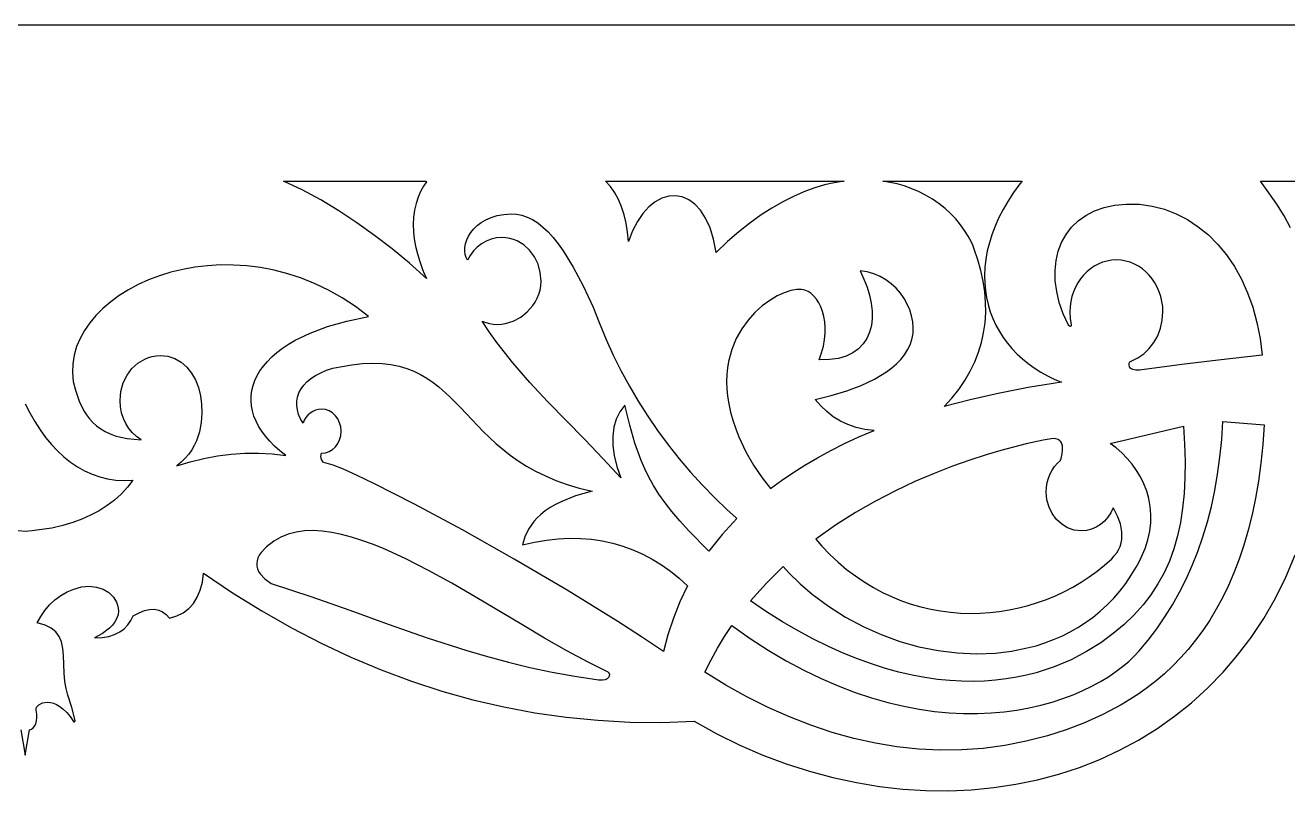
# Model space of a CAD drawing. Header units: millimetres. Extents: x 1485 to 1655, y 1435 to 1477.
# Drawn here: x 1569.67 to 1615.28, y 1449.11 to 1476.77 of the extents above; entities that cross this region are included whole.
import ezdxf

# ---------------------------------------------------------------- set-up
doc = ezdxf.new("R2010")
doc.units = ezdxf.units.MM
doc.header["$MEASUREMENT"] = 0

msp = doc.modelspace()

# ---------------------------------------------------------------- linework, layer by layer
for points in [[(1654.666, 1476.766), (1569.666, 1476.766), (1484.666, 1476.766)], [(1590.637, 1471.137), (1599.25, 1471.137), (1598.897, 1471.077), (1598.546, 1470.996), (1598.2, 1470.894), (1597.859, 1470.772), (1597.444, 1470.594), (1597.037, 1470.391), (1596.641, 1470.163), (1596.255, 1469.914), (1595.847, 1469.62), (1595.451, 1469.304), (1595.045, 1468.948), (1594.636, 1468.556), (1594.54, 1469.034), (1594.411, 1469.447), (1594.251, 1469.795), (1594.066, 1470.08), (1593.861, 1470.302), (1593.638, 1470.463), (1593.403, 1470.564), (1593.161, 1470.605), (1592.915, 1470.589), (1592.669, 1470.517), (1592.429, 1470.388), (1592.199, 1470.205), (1591.982, 1469.969), (1591.784, 1469.681), (1591.609, 1469.341), (1591.461, 1468.952), (1591.43, 1469.294), (1591.378, 1469.617), (1591.306, 1469.92), (1591.213, 1470.204), (1591.1, 1470.467), (1590.966, 1470.71), (1590.811, 1470.934), (1590.636, 1471.137)], [(1600.655, 1471.137), (1605.682, 1471.137), (1605.599, 1471.031), (1605.375, 1470.722), (1605.167, 1470.4), (1605.001, 1470.114), (1604.848, 1469.818), (1604.711, 1469.512), (1604.592, 1469.198), (1604.502, 1468.908), (1604.428, 1468.613), (1604.374, 1468.314), (1604.339, 1468.01), (1604.327, 1467.727), (1604.333, 1467.444), (1604.357, 1467.187), (1604.397, 1466.933), (1604.457, 1466.671), (1604.534, 1466.415), (1604.629, 1466.167), (1604.739, 1465.928), (1604.865, 1465.7), (1605.004, 1465.483), (1605.156, 1465.277), (1605.319, 1465.082), (1605.504, 1464.888), (1605.699, 1464.708), (1605.904, 1464.541), (1606.116, 1464.388), (1606.356, 1464.235), (1606.603, 1464.098), (1606.848, 1463.979), (1607.103, 1463.872), (1605.908, 1463.673), (1604.818, 1463.46), (1603.812, 1463.232), (1602.872, 1462.986), (1603.151, 1463.295), (1603.4, 1463.611), (1603.621, 1463.936), (1603.812, 1464.267), (1603.975, 1464.605), (1604.109, 1464.95), (1604.216, 1465.301), (1604.294, 1465.658), (1604.345, 1466.02), (1604.369, 1466.387), (1604.366, 1466.759), (1604.336, 1467.136), (1604.28, 1467.516), (1604.197, 1467.901), (1604.089, 1468.289), (1603.956, 1468.681), (1603.9, 1468.818), (1603.851, 1468.928), (1603.739, 1469.143), (1603.608, 1469.356), (1603.463, 1469.558), (1603.288, 1469.768), (1603.099, 1469.965), (1602.899, 1470.146), (1602.689, 1470.313), (1602.447, 1470.48), (1602.196, 1470.629), (1601.937, 1470.76), (1601.671, 1470.873), (1601.422, 1470.961), (1601.169, 1471.034), (1600.655, 1471.137)], [(1615.382, 1469.452), (1615.148, 1469.875), (1614.889, 1470.297), (1614.605, 1470.717), (1614.294, 1471.137), (1616.422, 1471.137)], [(1607.356, 1465.93), (1607.169, 1466.342), (1607.029, 1466.749), (1606.934, 1467.147), (1606.884, 1467.534), (1606.877, 1467.907), (1606.914, 1468.263), (1606.992, 1468.6), (1607.112, 1468.915), (1607.272, 1469.205), (1607.471, 1469.467), (1607.709, 1469.699), (1607.985, 1469.898), (1608.298, 1470.06), (1608.646, 1470.184), (1609.029, 1470.267), (1609.447, 1470.306), (1609.921, 1470.296), (1610.382, 1470.233), (1610.827, 1470.119), (1611.255, 1469.955), (1611.664, 1469.745), (1612.052, 1469.488), (1612.417, 1469.188), (1612.757, 1468.847), (1613.07, 1468.466), (1613.354, 1468.046), (1613.609, 1467.591), (1613.831, 1467.101), (1614.018, 1466.58), (1614.17, 1466.028), (1614.283, 1465.448), (1614.357, 1464.841), (1612.775, 1464.665), (1611.456, 1464.506), (1609.932, 1464.306), (1609.792, 1464.301), (1609.688, 1464.325), (1609.615, 1464.37), (1609.571, 1464.428), (1609.552, 1464.491), (1609.557, 1464.551), (1609.582, 1464.6), (1609.623, 1464.63), (1609.864, 1464.744), (1610.085, 1464.896), (1610.281, 1465.084), (1610.449, 1465.302), (1610.585, 1465.548), (1610.687, 1465.817), (1610.751, 1466.106), (1610.773, 1466.41), (1610.764, 1466.601), (1610.739, 1466.788), (1610.697, 1466.967), (1610.641, 1467.14), (1610.57, 1467.304), (1610.486, 1467.458), (1610.389, 1467.603), (1610.28, 1467.736), (1610.161, 1467.857), (1610.032, 1467.965), (1609.893, 1468.059), (1609.746, 1468.138), (1609.592, 1468.201), (1609.43, 1468.247), (1609.263, 1468.275), (1609.092, 1468.285), (1608.92, 1468.275), (1608.753, 1468.247), (1608.592, 1468.201), (1608.437, 1468.138), (1608.29, 1468.059), (1608.152, 1467.965), (1608.022, 1467.857), (1607.903, 1467.736), (1607.794, 1467.603), (1607.698, 1467.458), (1607.614, 1467.304), (1607.543, 1467.14), (1607.486, 1466.967), (1607.445, 1466.788), (1607.419, 1466.601), (1607.411, 1466.41), (1607.424, 1466.171), (1607.463, 1465.942), (1607.458, 1465.905), (1607.43, 1465.884), (1607.392, 1465.888), (1607.355, 1465.931)], [(1595.376, 1458.949), (1594.842, 1458.367), (1594.367, 1457.764), (1593.625, 1458.512), (1593.312, 1458.86), (1593.032, 1459.194), (1592.784, 1459.516), (1592.564, 1459.829), (1592.371, 1460.135), (1592.2, 1460.438), (1592.05, 1460.739), (1591.917, 1461.042), (1591.693, 1461.663), (1591.505, 1462.32), (1591.33, 1463.034), (1591.148, 1462.798), (1591.015, 1462.533), (1590.93, 1462.242), (1590.891, 1461.925), (1590.898, 1461.582), (1590.949, 1461.215), (1591.044, 1460.824), (1591.181, 1460.409), (1590.541, 1461.109), (1589.882, 1461.796), (1588.55, 1463.162), (1587.902, 1463.857), (1587.282, 1464.569), (1586.703, 1465.306), (1586.432, 1465.687), (1586.176, 1466.076), (1586.304, 1466.024), (1586.439, 1465.986), (1586.578, 1465.963), (1586.721, 1465.955), (1586.868, 1465.963), (1587.014, 1465.986), (1587.3, 1466.076), (1587.567, 1466.218), (1587.807, 1466.407), (1588.01, 1466.637), (1588.095, 1466.765), (1588.167, 1466.902), (1588.226, 1467.045), (1588.269, 1467.196), (1588.295, 1467.352), (1588.305, 1467.514), (1588.276, 1467.833), (1588.194, 1468.13), (1588.063, 1468.399), (1587.889, 1468.634), (1587.679, 1468.827), (1587.438, 1468.973), (1587.307, 1469.026), (1587.171, 1469.065), (1587.03, 1469.089), (1586.885, 1469.097), (1586.688, 1469.082), (1586.499, 1469.038), (1586.32, 1468.967), (1586.153, 1468.87), (1585.999, 1468.751), (1585.862, 1468.611), (1585.741, 1468.452), (1585.64, 1468.276), (1585.593, 1468.374), (1585.563, 1468.486), (1585.55, 1468.607), (1585.555, 1468.737), (1585.579, 1468.872), (1585.622, 1469.009), (1585.685, 1469.146), (1585.768, 1469.28), (1585.871, 1469.41), (1585.996, 1469.531), (1586.142, 1469.643), (1586.311, 1469.741), (1586.503, 1469.823), (1586.718, 1469.888), (1586.958, 1469.931), (1587.221, 1469.952), (1587.419, 1469.943), (1587.613, 1469.905), (1587.805, 1469.838), (1587.996, 1469.744), (1588.184, 1469.622), (1588.37, 1469.473), (1588.555, 1469.298), (1588.739, 1469.095), (1588.922, 1468.867), (1589.104, 1468.613), (1589.466, 1468.031), (1589.828, 1467.351), (1590.191, 1466.576), (1590.401, 1466.021), (1590.655, 1465.409), (1590.914, 1464.843), (1591.19, 1464.288), (1591.494, 1463.726), (1591.817, 1463.178), (1592.156, 1462.643), (1592.513, 1462.122), (1592.896, 1461.605), (1593.294, 1461.104), (1593.707, 1460.619), (1594.135, 1460.15), (1594.577, 1459.697), (1595.031, 1459.262), (1595.345, 1458.976), (1595.375, 1458.95)], [(1573.852, 1461.787), (1573.69, 1461.902), (1573.543, 1462.039), (1573.414, 1462.197), (1573.304, 1462.372), (1573.215, 1462.563), (1573.149, 1462.768), (1573.109, 1462.985), (1573.094, 1463.211), (1573.102, 1463.377), (1573.124, 1463.538), (1573.209, 1463.843), (1573.343, 1464.119), (1573.521, 1464.359), (1573.736, 1464.557), (1573.983, 1464.707), (1574.117, 1464.762), (1574.256, 1464.801), (1574.401, 1464.826), (1574.55, 1464.834), (1574.688, 1464.827), (1574.822, 1464.805), (1575.074, 1464.721), (1575.303, 1464.588), (1575.505, 1464.411), (1575.678, 1464.196), (1575.82, 1463.949), (1575.926, 1463.676), (1575.996, 1463.382), (1576.036, 1463.071), (1576.049, 1462.746), (1576.027, 1462.413), (1575.964, 1462.078), (1575.851, 1461.748), (1575.773, 1461.586), (1575.681, 1461.429), (1575.572, 1461.275), (1575.446, 1461.126), (1575.301, 1460.983), (1575.138, 1460.847), (1575.63, 1460.996), (1576.123, 1461.116), (1576.615, 1461.207), (1577.108, 1461.268), (1577.601, 1461.301), (1578.093, 1461.304), (1578.586, 1461.277), (1579.078, 1461.222), (1578.866, 1461.39), (1578.673, 1461.561), (1578.5, 1461.736), (1578.346, 1461.914), (1578.213, 1462.095), (1578.099, 1462.277), (1578.005, 1462.46), (1577.93, 1462.645), (1577.875, 1462.83), (1577.84, 1463.016), (1577.825, 1463.201), (1577.829, 1463.386), (1577.853, 1463.569), (1577.897, 1463.751), (1577.961, 1463.93), (1578.044, 1464.107), (1578.147, 1464.282), (1578.27, 1464.453), (1578.413, 1464.62), (1578.575, 1464.782), (1578.758, 1464.941), (1578.959, 1465.094), (1579.181, 1465.241), (1579.423, 1465.382), (1579.965, 1465.645), (1580.586, 1465.879), (1581.287, 1466.079), (1582.067, 1466.243), (1581.595, 1466.599), (1581.115, 1466.914), (1580.628, 1467.189), (1580.138, 1467.425), (1579.644, 1467.624), (1579.15, 1467.786), (1578.656, 1467.914), (1578.164, 1468.009), (1577.676, 1468.071), (1577.194, 1468.103), (1576.719, 1468.105), (1576.254, 1468.078), (1575.799, 1468.025), (1575.357, 1467.945), (1574.929, 1467.841), (1574.517, 1467.714), (1574.122, 1467.565), (1573.747, 1467.396), (1573.393, 1467.207), (1573.061, 1467), (1572.754, 1466.776), (1572.474, 1466.537), (1572.22, 1466.284), (1571.997, 1466.017), (1571.805, 1465.739), (1571.645, 1465.451), (1571.521, 1465.154), (1571.433, 1464.849), (1571.382, 1464.537), (1571.372, 1464.22), (1571.403, 1463.899), (1571.477, 1463.576), (1571.614, 1463.185), (1571.783, 1462.84), (1571.882, 1462.685), (1571.992, 1462.542), (1572.113, 1462.41), (1572.246, 1462.291), (1572.392, 1462.184), (1572.552, 1462.089), (1572.728, 1462.007), (1572.918, 1461.937), (1573.125, 1461.88), (1573.349, 1461.836), (1573.852, 1461.787)], [(1600.335, 1462.123), (1599.999, 1462.163), (1599.684, 1462.235), (1599.391, 1462.336), (1599.118, 1462.466), (1598.864, 1462.623), (1598.628, 1462.805), (1598.408, 1463.012), (1598.203, 1463.243), (1598.788, 1463.385), (1599.348, 1463.554), (1599.873, 1463.752), (1600.354, 1463.981), (1600.781, 1464.241), (1600.972, 1464.383), (1601.145, 1464.533), (1601.299, 1464.692), (1601.434, 1464.86), (1601.548, 1465.036), (1601.64, 1465.222), (1601.706, 1465.418), (1601.743, 1465.624), (1601.752, 1465.836), (1601.735, 1466.052), (1601.692, 1466.269), (1601.625, 1466.484), (1601.534, 1466.694), (1601.421, 1466.896), (1601.286, 1467.087), (1601.131, 1467.265), (1600.956, 1467.427), (1600.763, 1467.57), (1600.553, 1467.69), (1600.326, 1467.785), (1600.084, 1467.852), (1599.828, 1467.889), (1599.97, 1467.596), (1600.086, 1467.302), (1600.175, 1467.009), (1600.236, 1466.721), (1600.268, 1466.44), (1600.269, 1466.17), (1600.239, 1465.912), (1600.176, 1465.671), (1600.079, 1465.449), (1599.947, 1465.25), (1599.779, 1465.075), (1599.573, 1464.928), (1599.329, 1464.813), (1599.045, 1464.731), (1598.72, 1464.686), (1598.353, 1464.68), (1598.441, 1464.93), (1598.505, 1465.173), (1598.547, 1465.408), (1598.569, 1465.635), (1598.571, 1465.851), (1598.555, 1466.056), (1598.522, 1466.248), (1598.474, 1466.427), (1598.413, 1466.591), (1598.339, 1466.739), (1598.254, 1466.869), (1598.16, 1466.981), (1598.058, 1467.074), (1597.949, 1467.146), (1597.835, 1467.196), (1597.718, 1467.222), (1597.54, 1467.222), (1597.328, 1467.182), (1597.09, 1467.103), (1596.833, 1466.984), (1596.566, 1466.826), (1596.297, 1466.628), (1596.033, 1466.392), (1595.782, 1466.115), (1595.554, 1465.8), (1595.355, 1465.445), (1595.194, 1465.051), (1595.078, 1464.617), (1595.04, 1464.386), (1595.016, 1464.145), (1595.008, 1463.894), (1595.016, 1463.633), (1595.042, 1463.363), (1595.086, 1463.082), (1595.15, 1462.792), (1595.234, 1462.493), (1595.336, 1462.188), (1595.448, 1461.897), (1595.703, 1461.354), (1595.983, 1460.87), (1596.297, 1460.412), (1596.594, 1460.026), (1596.987, 1460.317), (1597.401, 1460.6), (1597.835, 1460.875), (1598.291, 1461.142), (1598.769, 1461.401), (1599.269, 1461.651), (1599.791, 1461.892), (1600.335, 1462.123)], [(1593.593, 1456.509), (1593.317, 1455.932), (1593.083, 1455.343), (1592.888, 1454.745), (1592.731, 1454.138), (1591.937, 1454.672), (1591.083, 1455.224), (1589.248, 1456.357), (1587.336, 1457.478), (1585.46, 1458.533), (1583.732, 1459.463), (1582.262, 1460.212), (1581.659, 1460.501), (1581.162, 1460.723), (1580.786, 1460.872), (1580.544, 1460.94), (1580.485, 1460.957), (1580.435, 1460.986), (1580.365, 1461.073), (1580.343, 1461.184), (1580.375, 1461.301), (1580.517, 1461.319), (1580.65, 1461.366), (1580.77, 1461.44), (1580.874, 1461.537), (1580.96, 1461.654), (1581.025, 1461.789), (1581.066, 1461.937), (1581.081, 1462.097), (1581.066, 1462.257), (1581.025, 1462.407), (1580.959, 1462.542), (1580.872, 1462.66), (1580.766, 1462.757), (1580.645, 1462.83), (1580.511, 1462.877), (1580.367, 1462.893), (1580.256, 1462.883), (1580.151, 1462.856), (1580.052, 1462.811), (1579.961, 1462.752), (1579.88, 1462.678), (1579.809, 1462.592), (1579.749, 1462.496), (1579.703, 1462.389), (1579.612, 1462.548), (1579.543, 1462.708), (1579.499, 1462.867), (1579.478, 1463.025), (1579.481, 1463.181), (1579.508, 1463.334), (1579.557, 1463.482), (1579.63, 1463.624), (1579.726, 1463.759), (1579.845, 1463.887), (1579.987, 1464.006), (1580.152, 1464.115), (1580.34, 1464.213), (1580.551, 1464.299), (1580.784, 1464.372), (1581.04, 1464.43), (1581.463, 1464.5), (1581.857, 1464.54), (1582.223, 1464.553), (1582.563, 1464.54), (1582.88, 1464.503), (1583.175, 1464.444), (1583.45, 1464.363), (1583.708, 1464.263), (1583.951, 1464.145), (1584.181, 1464.01), (1584.4, 1463.86), (1584.609, 1463.697), (1585.01, 1463.335), (1585.4, 1462.938), (1585.797, 1462.517), (1586.216, 1462.084), (1586.675, 1461.653), (1587.19, 1461.234), (1587.475, 1461.033), (1587.779, 1460.84), (1588.106, 1460.656), (1588.458, 1460.483), (1588.837, 1460.323), (1589.244, 1460.176), (1589.682, 1460.044), (1590.154, 1459.93), (1589.553, 1459.759), (1589.048, 1459.56), (1588.83, 1459.451), (1588.632, 1459.337), (1588.455, 1459.218), (1588.298, 1459.094), (1588.159, 1458.966), (1588.038, 1458.834), (1587.845, 1458.562), (1587.712, 1458.28), (1587.632, 1457.992), (1588.068, 1458.091), (1588.496, 1458.163), (1588.916, 1458.21), (1589.329, 1458.23), (1589.733, 1458.224), (1590.128, 1458.193), (1590.515, 1458.136), (1590.894, 1458.054), (1591.264, 1457.947), (1591.624, 1457.815), (1591.976, 1457.659), (1592.318, 1457.477), (1592.651, 1457.272), (1592.975, 1457.042), (1593.289, 1456.787), (1593.592, 1456.509)], [(1569.666, 1463.087), (1569.833, 1462.757), (1570.011, 1462.444), (1570.201, 1462.151), (1570.4, 1461.876), (1570.611, 1461.621), (1570.831, 1461.387), (1571.061, 1461.174), (1571.301, 1460.983), (1571.551, 1460.815), (1571.81, 1460.669), (1572.078, 1460.548), (1572.355, 1460.452), (1572.641, 1460.381), (1572.936, 1460.335), (1573.239, 1460.317), (1573.55, 1460.326), (1573.361, 1460.081), (1573.127, 1459.829), (1572.886, 1459.61), (1572.629, 1459.415), (1572.334, 1459.225), (1572.028, 1459.061), (1571.713, 1458.921), (1571.39, 1458.801), (1571.02, 1458.69), (1570.622, 1458.6), (1570.17, 1458.53), (1569.917, 1458.501), (1569.666, 1458.478)], [(1597.051, 1457.212), (1597.258, 1456.987), (1597.668, 1456.585), (1598.1, 1456.213), (1598.687, 1455.773), (1599.301, 1455.383), (1599.939, 1455.041), (1600.595, 1454.749), (1601.27, 1454.505), (1601.957, 1454.313), (1602.648, 1454.174), (1603.344, 1454.088), (1604.031, 1454.057), (1604.718, 1454.083), (1605.299, 1454.151), (1605.873, 1454.266), (1606.192, 1454.35), (1606.507, 1454.45), (1606.817, 1454.567), (1607.122, 1454.699), (1607.416, 1454.845), (1607.702, 1455.008), (1607.98, 1455.187), (1608.25, 1455.382), (1608.509, 1455.594), (1608.758, 1455.822), (1608.994, 1456.065), (1609.218, 1456.324), (1609.432, 1456.602), (1609.63, 1456.894), (1609.808, 1457.192), (1609.9, 1457.36), (1609.988, 1457.534), (1610.128, 1457.857), (1610.232, 1458.175), (1610.301, 1458.487), (1610.336, 1458.793), (1610.341, 1459.091), (1610.317, 1459.382), (1610.265, 1459.663), (1610.187, 1459.934), (1610.086, 1460.195), (1609.963, 1460.445), (1609.82, 1460.683), (1609.658, 1460.907), (1609.48, 1461.118), (1609.288, 1461.314), (1609.083, 1461.495), (1608.867, 1461.659), (1611.52, 1462.284), (1611.557, 1461.631), (1611.573, 1461.009), (1611.567, 1460.416), (1611.538, 1459.852), (1611.485, 1459.315), (1611.407, 1458.804), (1611.302, 1458.316), (1611.17, 1457.851), (1611.009, 1457.408), (1610.818, 1456.985), (1610.595, 1456.58), (1610.341, 1456.192), (1610.054, 1455.82), (1609.732, 1455.462), (1609.374, 1455.117), (1608.98, 1454.784), (1608.524, 1454.449), (1608.017, 1454.134), (1607.458, 1453.844), (1606.849, 1453.588), (1606.19, 1453.374), (1605.842, 1453.285), (1605.481, 1453.209), (1605.109, 1453.148), (1604.725, 1453.102), (1604.329, 1453.071), (1603.921, 1453.059), (1603.501, 1453.064), (1603.07, 1453.088), (1602.628, 1453.132), (1602.174, 1453.197), (1601.708, 1453.285), (1601.232, 1453.395), (1600.744, 1453.529), (1600.245, 1453.688), (1599.736, 1453.872), (1599.215, 1454.084), (1598.684, 1454.323), (1598.142, 1454.591), (1597.59, 1454.889), (1597.027, 1455.217), (1596.454, 1455.577), (1595.87, 1455.97), (1596.445, 1456.613), (1597.05, 1457.212)], [(1607.099, 1461.093), (1607.102, 1461.108), (1607.136, 1461.278), (1607.149, 1461.425), (1607.139, 1461.573), (1607.105, 1461.677), (1607.082, 1461.717), (1607.054, 1461.75), (1606.984, 1461.8), (1606.896, 1461.828), (1606.845, 1461.832), (1606.738, 1461.826), (1606.451, 1461.775), (1605.826, 1461.64), (1604.921, 1461.406), (1604.381, 1461.246), (1603.793, 1461.056), (1603.165, 1460.833), (1602.502, 1460.576), (1601.813, 1460.282), (1601.105, 1459.95), (1600.386, 1459.576), (1599.661, 1459.161), (1598.94, 1458.701), (1598.228, 1458.195), (1598.446, 1457.951), (1598.736, 1457.649), (1599.035, 1457.368), (1599.343, 1457.108), (1599.659, 1456.869), (1599.982, 1456.651), (1600.311, 1456.452), (1600.646, 1456.274), (1600.987, 1456.115), (1601.331, 1455.975), (1601.68, 1455.855), (1602.031, 1455.753), (1602.385, 1455.67), (1602.741, 1455.605), (1603.097, 1455.559), (1603.454, 1455.529), (1603.811, 1455.518), (1604.167, 1455.524), (1604.521, 1455.546), (1604.872, 1455.585), (1605.221, 1455.641), (1605.566, 1455.713), (1605.907, 1455.801), (1606.242, 1455.904), (1606.572, 1456.023), (1606.895, 1456.156), (1607.212, 1456.305), (1607.52, 1456.468), (1607.821, 1456.645), (1608.112, 1456.837), (1608.393, 1457.042), (1608.664, 1457.26), (1608.924, 1457.492), (1609.017, 1457.59), (1609.105, 1457.705), (1609.172, 1457.818), (1609.225, 1457.938), (1609.262, 1458.061), (1609.285, 1458.188), (1609.294, 1458.327), (1609.289, 1458.466), (1609.235, 1458.753), (1609.136, 1459.025), (1608.994, 1459.298), (1608.974, 1459.33), (1608.889, 1459.154), (1608.783, 1458.993), (1608.658, 1458.852), (1608.516, 1458.731), (1608.36, 1458.633), (1608.19, 1458.56), (1608.01, 1458.515), (1607.822, 1458.499), (1607.567, 1458.528), (1607.33, 1458.61), (1607.115, 1458.74), (1606.928, 1458.912), (1606.774, 1459.121), (1606.657, 1459.36), (1606.583, 1459.625), (1606.558, 1459.909), (1606.567, 1460.08), (1606.594, 1460.246), (1606.638, 1460.403), (1606.697, 1460.553), (1606.771, 1460.693), (1606.858, 1460.821), (1606.958, 1460.938), (1607.069, 1461.042), (1607.077, 1461.072), (1607.099, 1461.094)], [(1569.666, 1458.477), (1569.414, 1458.501)], [(1590.378, 1453.117), (1590.52, 1453.11), (1590.629, 1453.127), (1590.707, 1453.164), (1590.757, 1453.211), (1590.781, 1453.264), (1590.784, 1453.316), (1590.766, 1453.359), (1590.732, 1453.388), (1590.001, 1453.748), (1589.233, 1454.165), (1588.433, 1454.625), (1587.611, 1455.112), (1585.927, 1456.117), (1585.08, 1456.607), (1584.24, 1457.069), (1583.414, 1457.491), (1582.609, 1457.857), (1582.217, 1458.016), (1581.833, 1458.155), (1581.459, 1458.274), (1581.094, 1458.37), (1580.74, 1458.443), (1580.399, 1458.489), (1580.07, 1458.508), (1579.754, 1458.497), (1579.454, 1458.456), (1579.169, 1458.382), (1578.9, 1458.273), (1578.649, 1458.128), (1578.382, 1457.924), (1578.191, 1457.72), (1578.123, 1457.618), (1578.073, 1457.518), (1578.041, 1457.418), (1578.028, 1457.319), (1578.032, 1457.221), (1578.055, 1457.126), (1578.095, 1457.032), (1578.152, 1456.94), (1578.32, 1456.762), (1578.555, 1456.596), (1579.989, 1456.125), (1581.39, 1455.631), (1582.782, 1455.129), (1584.187, 1454.638), (1585.626, 1454.174), (1586.366, 1453.957), (1587.123, 1453.754), (1587.9, 1453.566), (1588.699, 1453.396), (1589.524, 1453.246), (1590.378, 1453.117)], [(1569.511, 1451.304), (1569.666, 1450.389), (1569.82, 1451.304), (1569.887, 1451.33), (1569.949, 1451.378), (1570.002, 1451.445), (1570.044, 1451.531), (1570.073, 1451.632), (1570.086, 1451.749), (1570.082, 1451.88), (1570.058, 1452.023), (1570.055, 1452.074), (1570.072, 1452.125), (1570.152, 1452.218), (1570.289, 1452.285), (1570.47, 1452.308), (1570.573, 1452.298), (1570.683, 1452.27), (1570.799, 1452.222), (1570.918, 1452.153), (1571.041, 1452.059), (1571.164, 1451.939), (1571.286, 1451.791), (1571.407, 1451.612), (1571.427, 1451.598), (1571.45, 1451.604), (1571.465, 1451.632), (1571.462, 1451.689), (1571.343, 1452.12), (1571.208, 1452.559), (1571.147, 1452.799), (1571.099, 1453.061), (1571.067, 1453.352), (1571.057, 1453.68), (1571.053, 1453.985), (1571.029, 1454.252), (1570.979, 1454.483), (1570.897, 1454.681), (1570.774, 1454.848), (1570.604, 1454.985), (1570.38, 1455.095), (1570.095, 1455.18), (1570.227, 1455.408), (1570.377, 1455.623), (1570.547, 1455.821), (1570.736, 1456.001), (1570.946, 1456.158), (1571.176, 1456.291), (1571.427, 1456.396), (1571.701, 1456.471), (1571.843, 1456.493), (1571.98, 1456.499), (1572.243, 1456.469), (1572.481, 1456.389), (1572.687, 1456.266), (1572.851, 1456.106), (1572.966, 1455.918), (1573.003, 1455.815), (1573.025, 1455.707), (1573.03, 1455.596), (1573.018, 1455.482), (1572.976, 1455.339), (1572.908, 1455.208), (1572.817, 1455.088), (1572.708, 1454.979), (1572.452, 1454.788), (1572.173, 1454.633), (1572.441, 1454.64), (1572.682, 1454.68), (1572.896, 1454.749), (1573.083, 1454.844), (1573.243, 1454.963), (1573.378, 1455.102), (1573.486, 1455.259), (1573.569, 1455.43), (1573.778, 1455.541), (1573.974, 1455.617), (1574.158, 1455.658), (1574.329, 1455.665), (1574.487, 1455.637), (1574.63, 1455.575), (1574.76, 1455.478), (1574.876, 1455.346), (1575.141, 1455.426), (1575.374, 1455.541), (1575.575, 1455.692), (1575.745, 1455.877), (1575.883, 1456.098), (1575.99, 1456.354), (1576.065, 1456.645), (1576.109, 1456.971), (1577.159, 1456.264), (1578.216, 1455.607), (1579.281, 1454.999), (1580.354, 1454.441), (1581.435, 1453.933), (1582.524, 1453.474), (1583.62, 1453.065), (1584.724, 1452.705), (1585.835, 1452.395), (1586.955, 1452.135), (1588.082, 1451.925), (1589.216, 1451.764), (1590.359, 1451.653), (1591.509, 1451.591), (1592.667, 1451.579), (1593.833, 1451.617), (1594.655, 1451.165), (1595.485, 1450.759), (1596.322, 1450.398), (1597.162, 1450.081), (1598.006, 1449.81), (1598.851, 1449.584), (1599.696, 1449.401), (1600.538, 1449.262), (1601.377, 1449.168), (1602.211, 1449.116), (1603.037, 1449.108), (1603.855, 1449.143), (1604.663, 1449.221), (1605.458, 1449.341), (1606.24, 1449.503), (1607.007, 1449.708), (1607.757, 1449.953), (1608.488, 1450.241), (1609.199, 1450.569), (1609.888, 1450.939), (1610.554, 1451.349), (1611.195, 1451.799), (1611.808, 1452.29), (1612.394, 1452.821), (1612.949, 1453.391), (1613.472, 1454.001), (1613.962, 1454.65), (1614.417, 1455.337), (1614.835, 1456.064), (1615.215, 1456.828), (1615.555, 1457.631)]]:
    msp.add_lwpolyline(points)
for points in [[(1584.159, 1471.107), (1584.059, 1470.954), (1583.965, 1470.784), (1583.864, 1470.559), (1583.786, 1470.323), (1583.73, 1470.081), (1583.697, 1469.835), (1583.685, 1469.571), (1583.694, 1469.307), (1583.723, 1469.046), (1583.769, 1468.787), (1583.838, 1468.506), (1583.921, 1468.23), (1584.023, 1467.945), (1584.081, 1467.8), (1584.158, 1467.618), (1583.544, 1468.164), (1582.922, 1468.683), (1582.291, 1469.173), (1581.65, 1469.633), (1581.001, 1470.061), (1580.343, 1470.456), (1579.676, 1470.815), (1578.999, 1471.137), (1584.149, 1471.137)], [(1594.225, 1453.388), (1594.445, 1453.833), (1594.68, 1454.263), (1594.93, 1454.679), (1595.194, 1455.08), (1595.857, 1454.614), (1596.512, 1454.191), (1597.158, 1453.808), (1597.796, 1453.465), (1598.424, 1453.16), (1599.042, 1452.893), (1599.65, 1452.66), (1600.248, 1452.461), (1600.833, 1452.294), (1601.406, 1452.159), (1601.968, 1452.053), (1602.516, 1451.976), (1603.05, 1451.925), (1603.57, 1451.9), (1604.076, 1451.898), (1604.566, 1451.919), (1605.041, 1451.961), (1605.499, 1452.023), (1605.941, 1452.103), (1606.365, 1452.2), (1606.771, 1452.312), (1607.159, 1452.439), (1607.529, 1452.577), (1607.878, 1452.727), (1608.208, 1452.887), (1608.517, 1453.055), (1608.806, 1453.23), (1609.072, 1453.411), (1609.317, 1453.595), (1609.539, 1453.782), (1609.738, 1453.971), (1609.913, 1454.159), (1610.241, 1454.553), (1610.552, 1454.962), (1610.844, 1455.387), (1611.12, 1455.828), (1611.376, 1456.285), (1611.615, 1456.758), (1611.835, 1457.248), (1612.036, 1457.755), (1612.218, 1458.279), (1612.381, 1458.82), (1612.524, 1459.38), (1612.648, 1459.957), (1612.751, 1460.552), (1612.834, 1461.166), (1612.897, 1461.799), (1612.939, 1462.451), (1614.433, 1462.326), (1614.383, 1461.62), (1614.313, 1460.944), (1614.225, 1460.297), (1614.119, 1459.679), (1613.995, 1459.088), (1613.854, 1458.524), (1613.698, 1457.986), (1613.526, 1457.474), (1613.34, 1456.987), (1613.139, 1456.524), (1612.926, 1456.084), (1612.7, 1455.668), (1612.462, 1455.274), (1612.213, 1454.901), (1611.953, 1454.549), (1611.684, 1454.217), (1611.405, 1453.905), (1611.119, 1453.612), (1610.824, 1453.336), (1610.523, 1453.078), (1610.215, 1452.837), (1609.901, 1452.612), (1609.583, 1452.403), (1609.26, 1452.208), (1608.605, 1451.859), (1607.94, 1451.561), (1607.273, 1451.309), (1606.608, 1451.096), (1605.836, 1450.894), (1605.061, 1450.742), (1604.283, 1450.639), (1603.504, 1450.584), (1602.724, 1450.576), (1601.943, 1450.614), (1601.162, 1450.698), (1600.382, 1450.827), (1599.602, 1451.001), (1598.824, 1451.218), (1598.049, 1451.477), (1597.276, 1451.778), (1596.507, 1452.121), (1595.741, 1452.504), (1594.981, 1452.926)]]:
    msp.add_lwpolyline(points, close=True)

doc.saveas('drawing.dxf')
